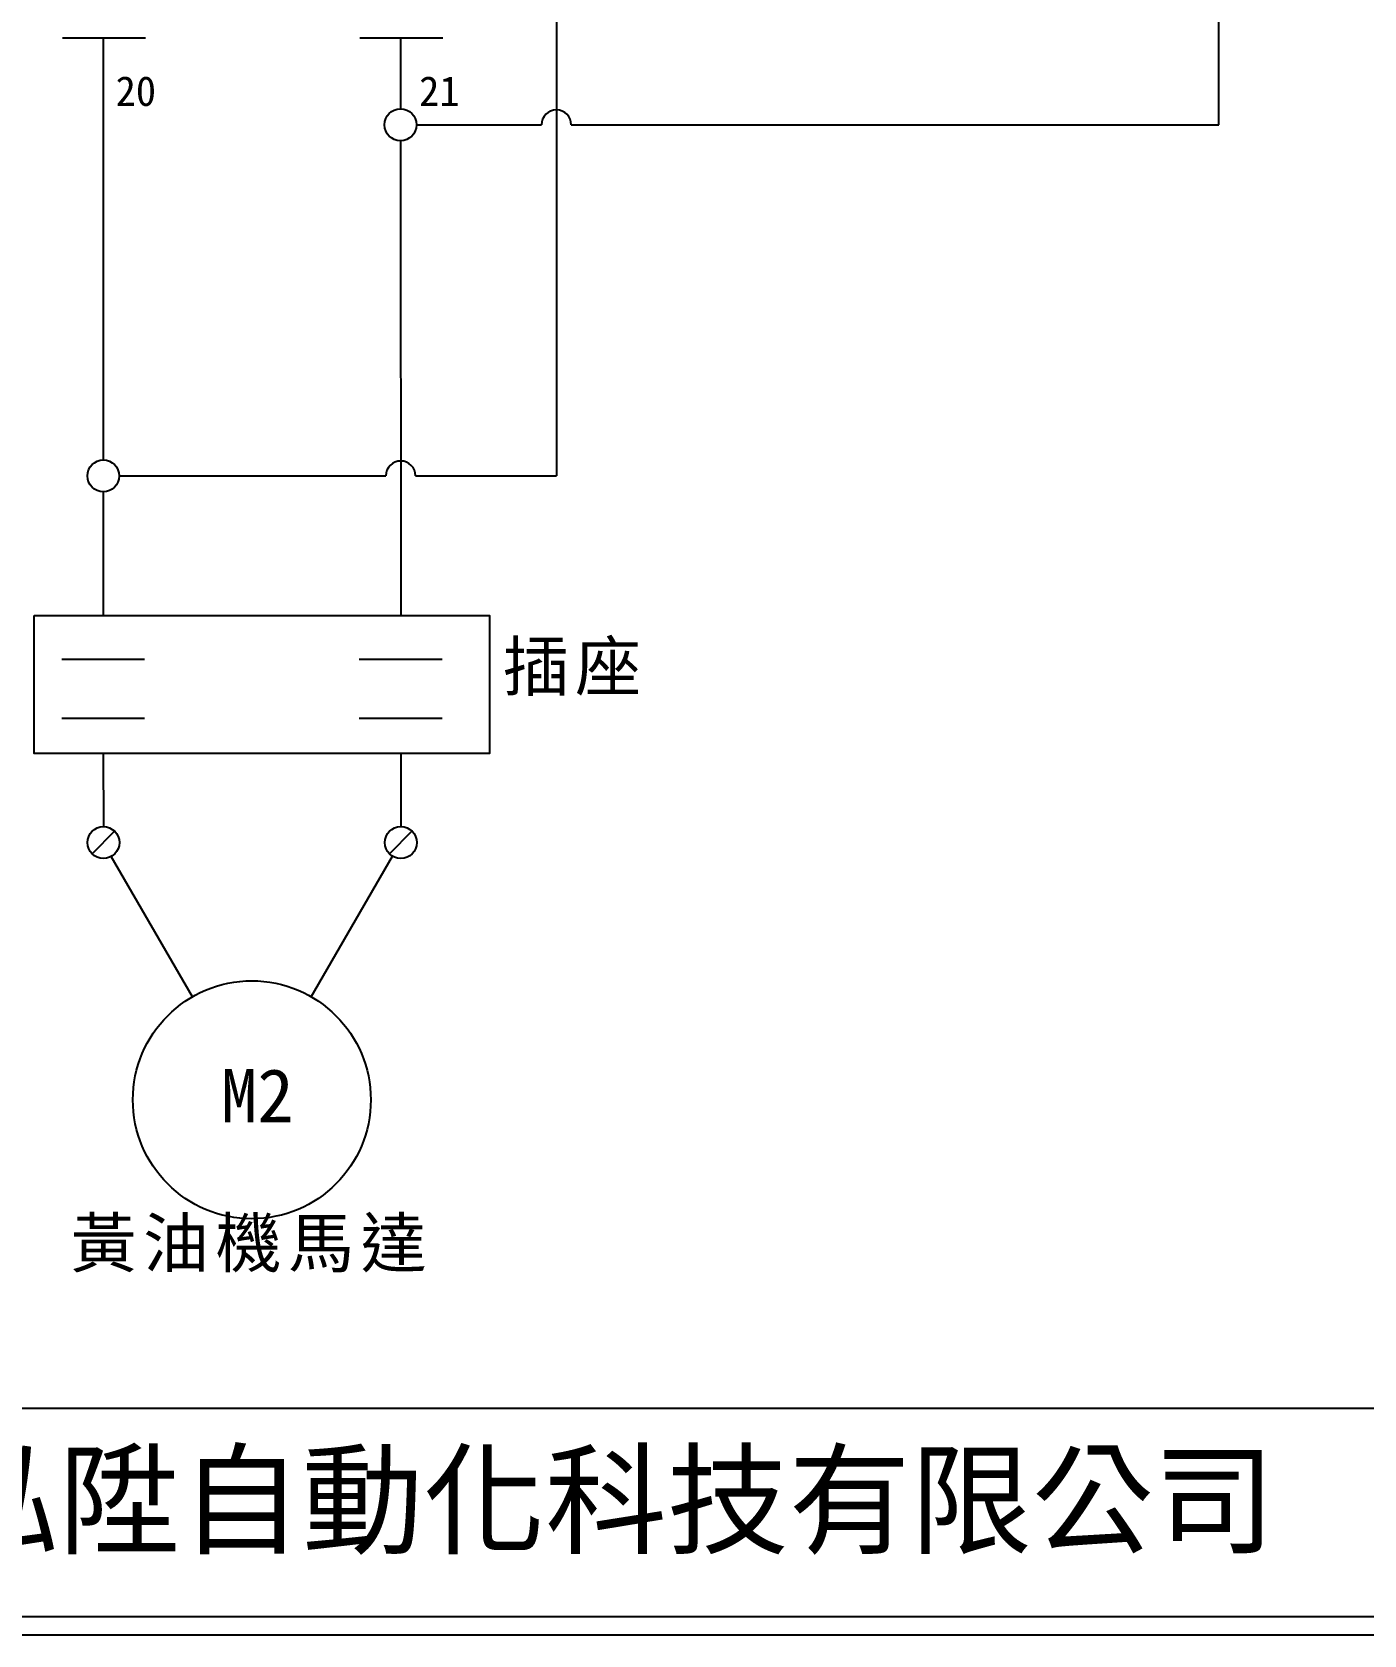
# Model space of a CAD drawing. Extents: x 10 to 297, y 3 to 207.
# Drawn here: x 55 to 144.6, y 3 to 110.8 of the extents above; entities that cross this region are included whole.
import ezdxf

# ---------------------------------------------------------------- set-up
doc = ezdxf.new("R2010")
doc.units = 0
doc.layers.get('0').update_dxf_attribs({"linetype": 'CONTINUOUS'})
doc.layers.add('圖框層', color=7, linetype='CONTINUOUS')
doc.layers.add('標尺寸層', color=3, linetype='CONTINUOUS')
doc.styles.add('STSL', font='kaiu.ttf')
doc.styles.add('標楷體', font='kaiu.ttf')

msp = doc.modelspace()

# ---------------------------------------------------------------- linework, layer by layer
for p, q in [((59.79, 110.42), (59.79, 104.56)), ((79.79, 110.42), (79.79, 105.63)), ((59.79, 104.56), (59.8, 82.02)), ((79.79, 103.49), (79.8, 71.57)), ((59.8, 79.88), (59.8, 71.57)), ((59.8, 62.28), (59.81, 57.36)), ((79.8, 62.28), (79.81, 57.36)), ((60.56, 57.05), (59.05, 55.53)), ((80.56, 57.05), (79.05, 55.53)), ((65.79, 45.92), (60.34, 55.36)), ((73.79, 45.92), (79.25, 55.37))]:
    msp.add_line(p, q)
for centre, radius in [((79.79, 104.56), 1.07), ((59.8, 80.95), 1.07), ((59.81, 56.29), 1.07), ((79.81, 56.29), 1.07), ((69.79, 38.99), 8)]:
    msp.add_circle(centre, radius)
at = {"layer": '圖框層', "color": 7}
for p, q in [((11.25, 18.25), (295.75, 18.25)), ((11.25, 4.25), (295.75, 4.25)), ((10, 3), (297, 3))]:
    msp.add_line(p, q, dxfattribs=at)
at = {"layer": '標尺寸層', "color": 7}
for p, q in [((90.27, 128.12), (90.27, 80.96)), ((134.82, 104.56), (134.82, 128.12)), ((57.06, 110.42), (62.63, 110.42)), ((59.79, 110.42), (59.79, 104.56)), ((77.06, 110.42), (82.63, 110.42)), ((80.86, 104.56), (89.27, 104.56)), ((91.27, 104.56), (134.82, 104.56)), ((60.87, 80.95), (78.8, 80.95)), ((80.8, 80.95), (90.27, 80.95)), ((57.01, 68.62), (62.58, 68.62)), ((77.01, 68.62), (82.58, 68.62)), ((57.01, 64.65), (62.58, 64.65)), ((77.01, 64.65), (82.58, 64.65))]:
    msp.add_line(p, q, dxfattribs=at)
msp.add_lwpolyline([(55.16, 71.57), (85.78, 71.57), (85.78, 62.28), (55.16, 62.28)], close=True, dxfattribs=at)
for centre in [(90.27, 104.56), (79.8, 80.95)]:
    msp.add_arc(centre, 1, 0, 180, dxfattribs=at)

# ---------------------------------------------------------------- texts
at = {"color": 0, "char_height": 3.25, "width": 24.1454, "attachment_point": 2, "style": '標楷體'}
for s, insert in [('{\\T1.1;插座}', (91.53, 69.76)), ('{\\T1.1;黃油機馬達}', (69.79, 30.99))]:
    msp.add_mtext(s, dxfattribs=dict(at, insert=insert))
at = {"layer": '圖框層', "color": 4, "style": 'STSL'}
for s, height, p in [('20', 2, (60.63, 105.83)), ('21', 2, (81.04, 105.83)), ('M2', 3.6, (67.71, 37.47)), ('泓陞自動化科技有限公司', 6, (48.6, 9.08))]:
    msp.add_text(s, height=height, dxfattribs=at).set_placement(p)

doc.saveas('drawing.dxf')
